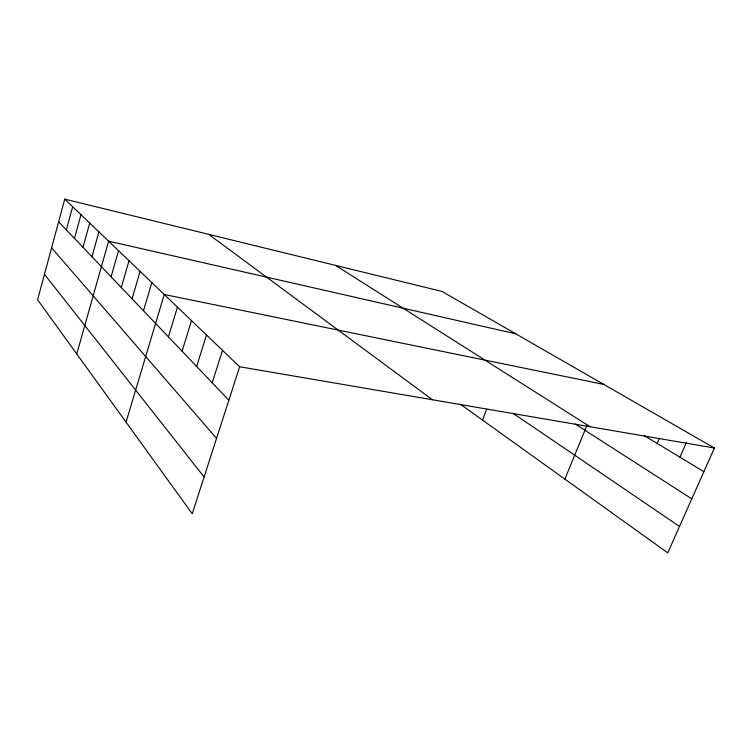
<?xml version="1.0" encoding="UTF-8"?>
<svg xmlns="http://www.w3.org/2000/svg" width="752" height="752" viewBox="0 0 752 752"><rect width="100%" height="100%" fill="white"/><g stroke="black" fill="none" stroke-linecap="round" stroke-linejoin="round"><path stroke-width="1.13" d="M64.747 199.13L37.6 299.747L192.239 513.776L239.644 366.769L64.747 199.13L442.044 291.447L714.4 448.013L667.767 552.87L460.365 404.209M66.355 229.905L72.662 206.715M74.467 238.412L80.981 214.687M82.993 247.342L89.723 223.062M91.96 256.742L98.916 231.879M76.751 353.929L108.617 241.176L515.769 333.832M111.089 276.792L118.543 250.689M121.298 287.49L129.024 260.737M132.079 298.788L140.098 271.35M143.491 310.755L151.819 282.583M126.045 422.154L164.246 294.493L603.818 384.441M168.429 336.887L177.444 307.154M182.087 351.212L191.497 320.615M196.657 366.468L206.48 334.978M212.205 382.777L222.498 350.329M482.521 420.086L486.723 409.173M564.865 479.118L586.71 426.008M657.173 443.407L659.391 438.256M679.94 457.207L686.388 442.458M239.644 366.769L714.4 448.013M644.351 435.652L703.872 471.692M335.552 265.39L590.076 426.741M575.195 424.006L691.793 498.849M512.911 413.205L679.517 526.447M208.689 234.351L432.447 399.763M58.628 221.802L228.862 400.224M51.606 247.84L216.548 438.397M44.453 274.339L204.102 476.994"/></g></svg>
